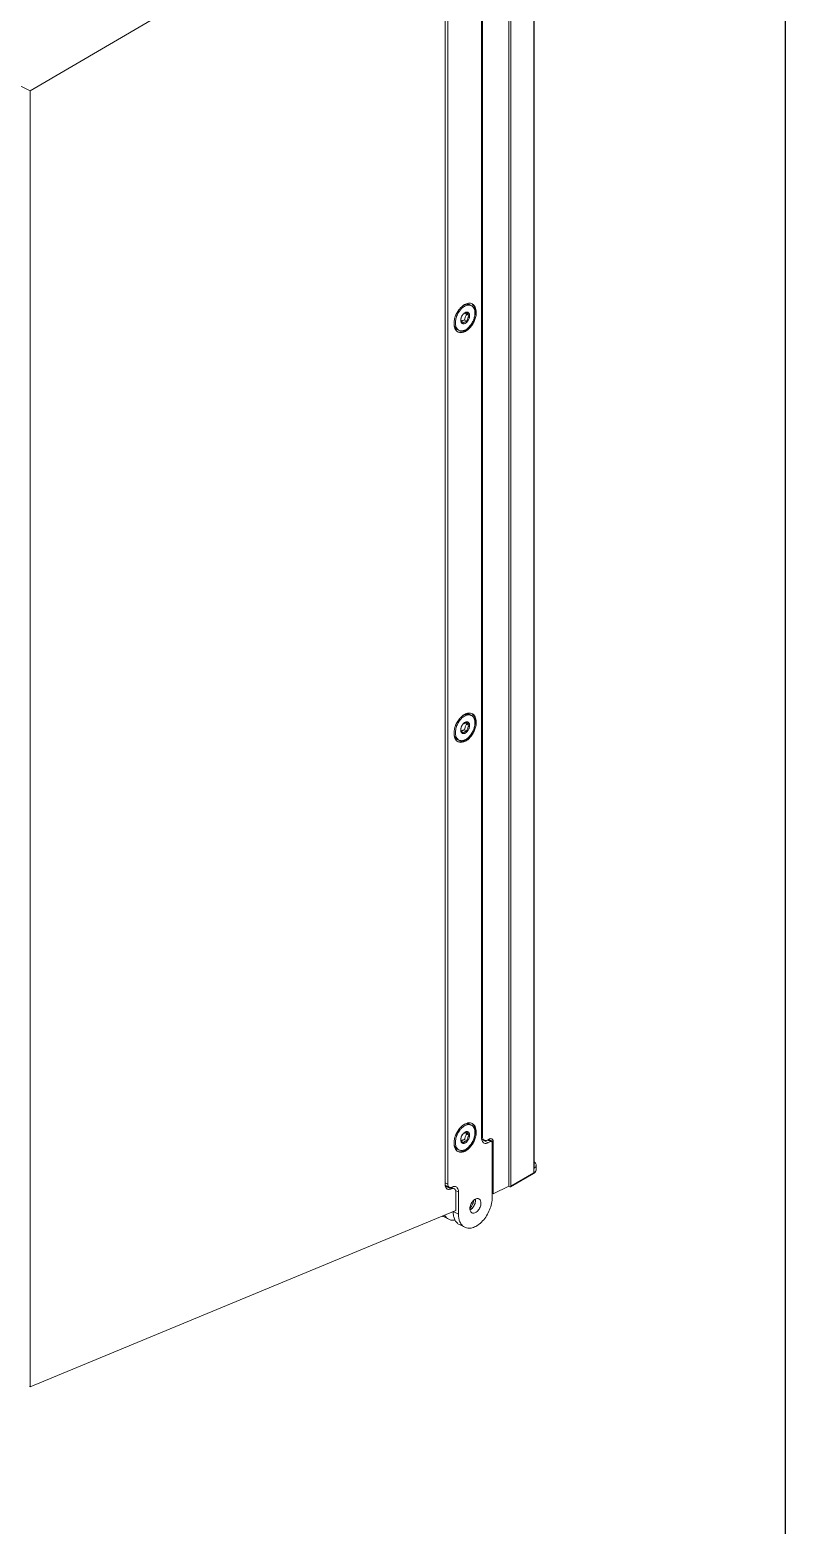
# Model space of a CAD drawing. Header units: millimetres. Extents: x 0 to 2382, y 0 to 1684.
# Drawn here: x 2082 to 2382, y 682 to 1276 of the extents above; entities that cross this region are included whole.
import ezdxf

# ---------------------------------------------------------------- set-up
doc = ezdxf.new("R2010")
doc.units = ezdxf.units.MM
doc.layers.get('0').update_dxf_attribs({"lineweight": 13})
doc.layers.add('图框', color=7, linetype='Continuous')

# ---------------------------------------------------------------- blocks, each defined once
blk = doc.blocks.new('A4-H')
at = {"layer": '图框'}
blk.add_lwpolyline([(0, 210.021), (297, 210.021), (297, 0), (0, 0)], close=True, dxfattribs=at)

msp = doc.modelspace()

# ---------------------------------------------------------------- linework, layer by layer
for p, q in [((2272.17, 1362.71), (2272.17, 817.11)), ((2272.96, 1362.67), (2272.96, 817.07)), ((2282.12, 824.18), (2282.12, 1365.73)), ((2282.25, 824.35), (2282.25, 1365.73)), ((2081.96, 1252.24), (2251.14, 1351.32)), ((2246.89, 1336.86), (2246.89, 817.68)), ((2247.95, 817.85), (2247.95, 1337.04)), ((2261.39, 1332.06), (2261.39, 836.26)), ((2261.74, 836.79), (2261.74, 1332.59)), ((2073.48, 1256.48), (2081.96, 1252.24)), ((2081.96, 737.36), (2081.96, 1252.24)), ((2257.3, 1166.96), (2256.74, 1167.24)), ((2254.63, 1161.23), (2255.58, 1160.75)), ((2255.45, 1163.37), (2256.4, 1162.89)), ((2252.38, 1157.12), (2251.82, 1157.4)), ((2257.3, 1004.14), (2256.74, 1004.43)), ((2254.63, 998.42), (2255.58, 997.94)), ((2255.45, 1000.56), (2256.4, 1000.08)), ((2252.38, 994.31), (2251.82, 994.59)), ((2255.45, 837.74), (2256.4, 837.27)), ((2257.3, 841.33), (2256.74, 841.61)), ((2252.38, 831.49), (2251.82, 831.78)), ((2254.63, 835.6), (2255.58, 835.13)), ((2261.39, 836.97), (2261.74, 836.79)), ((2262.46, 835.31), (2261.45, 835.81)), ((2261.48, 835.62), (2264.04, 834.34)), ((2264.57, 835.83), (2263.69, 835.38)), ((2264.92, 834.78), (2263.69, 835.4)), ((2263.96, 835.52), (2265.37, 834.81)), ((2264.04, 834.34), (2264.92, 834.78)), ((2265.99, 834.8), (2264.25, 835.67)), ((2265.63, 834.27), (2265.63, 812.62)), ((2265.99, 834.8), (2265.99, 814.02)), ((2281.99, 822.09), (2272.84, 816.81)), ((2282.11, 822.36), (2272.96, 817.07)), ((2282.11, 822.36), (2282.12, 824.18)), ((2283.13, 825.48), (2283.13, 823.73)), ((2246.89, 818.38), (2247.95, 817.85)), ((2248.54, 816.64), (2246.94, 817.44)), ((2246.99, 817.11), (2249.19, 816.01)), ((2250.42, 816.09), (2249.48, 816.56)), ((2252.2, 814.78), (2251, 815.38)), ((2251.14, 814.6), (2251.14, 807.46)), ((2252.2, 805.9), (2252.2, 814.78)), ((2265.63, 814.19), (2265.99, 814.02)), ((2265.99, 814.02), (2272.17, 817.11)), ((2272.6, 816.82), (2272.14, 817.05)), ((2251.14, 807.46), (2081.96, 737.36)), ((2248.3, 803.95), (2246.18, 805.01)), ((2250.08, 806.96), (2252.2, 805.9)), ((2254.67, 800.76), (2252.54, 801.82)), ((2081.96, 737.36), (2081.61, 737.54))]:
    msp.add_line(p, q)
for centre, radius, start, end in [((2259.81, 1159.68), 9.31, 141.39154, 143.42557), ((2259.5, 1159.93), 8.92, 137.74076, 141.40632), ((2258.83, 1160.28), 7.71, 136.2923, 140.41736), ((2258.53, 1160.56), 7.29, 135.97495, 136.24746), ((2252, 1164.43), 6.91, 356.31226, 359.96549), ((2257.19, 1159.83), 6.77, 177.62264, 179.98529), ((2256.72, 1159.83), 6.3, 179.98128, 183.23839), ((2257.64, 1159.81), 7.22, 175.72918, 177.62831), ((2256.73, 1160.09), 5.78, 179.9997, 180.39457), ((2255.81, 1161.15), 2.74, 177.73742, 179.9812), ((2256.75, 1161.15), 3.63, 140.26042, 141.33668), ((2259.81, 996.87), 9.31, 141.39154, 143.42557), ((2259.5, 997.12), 8.92, 137.74076, 141.40632), ((2258.83, 997.46), 7.71, 136.2923, 140.41736), ((2255.81, 998.34), 2.74, 177.73742, 179.9812), ((2258.53, 997.75), 7.29, 135.97495, 136.24746), ((2256.75, 998.34), 3.63, 140.26042, 141.33668), ((2252, 1001.62), 6.91, 356.31226, 359.96549), ((2257.19, 997.01), 6.77, 177.62264, 179.98529), ((2256.72, 997.01), 6.3, 179.98128, 183.23839), ((2257.64, 997), 7.22, 175.72918, 177.62831), ((2256.73, 997.28), 5.78, 179.9997, 180.39457), ((2259.81, 834.06), 9.31, 141.39154, 143.42557), ((2259.5, 834.3), 8.92, 137.74076, 141.40632), ((2258.83, 834.65), 7.71, 136.2923, 140.41736), ((2258.53, 834.93), 7.29, 135.97495, 136.24746), ((2256.75, 835.53), 3.63, 140.26042, 141.33668), ((2252, 838.8), 6.91, 356.31226, 359.96549), ((2257.19, 834.2), 6.77, 177.62264, 179.98529), ((2256.72, 834.2), 6.3, 179.98128, 183.23839), ((2257.64, 834.18), 7.22, 175.72918, 177.62831), ((2256.73, 834.47), 5.78, 179.9997, 180.39457), ((2255.81, 835.53), 2.74, 177.73742, 179.9812), ((2265.13, 835.21), 0.756, 54.06398, 63.43505), ((2281.14, 824.77), 2.23, 47.75802, 49.12772), ((2280.55, 827.1), 3.3, 298.22999, 302.0091), ((2282.07, 823.73), 1.06, 348.15295, 359.94787), ((2244.38, 816.47), 14.93, 326.02041, 327.41258), ((2244.23, 816.63), 15.13, 337.39091, 340.50619), ((2247.77, 808.19), 3.57, 236.55427, 243.43351), ((2250.77, 807.91), 4.74, 209.65856, 213.60051)]:
    msp.add_arc(centre, radius, start, end)
for centre, major_axis, ratio, start_param, end_param in [((1945.43, 735.62), (388.49, -5.46), 0.489238, 6.80994, 6.811635), ((2272.6, 817.25), (-0.224, 0.447), 0.611973, 2.455818, 4.0257)]:
    msp.add_ellipse(centre, major_axis=major_axis, ratio=ratio, start_param=start_param, end_param=end_param)
for points, knots in [([(2252.33, 1165.23), (2251.73, 1164.43), (2251.1, 1163.23), (2250.72, 1161.95), (2250.64, 1161.63)], [0, 0, 0, 0, 0.752958, 1, 1, 1, 1]), ([(2250.95, 1160.09), (2250.95, 1160.53), (2251.05, 1161.43), (2251.44, 1162.76), (2252.05, 1164.04), (2252.59, 1164.82), (2252.89, 1165.19)], [0, 0, 0, 0, 0.235219, 0.487047, 0.745611, 1, 1, 1, 1]), ([(2253.49, 1166.51), (2253.44, 1166.47), (2253.23, 1166.28), (2253.04, 1166.08), (2252.9, 1165.93)], [0, 0, 0, 0, 0.245797, 1, 1, 1, 1]), ([(2253.29, 1165.62), (2253.48, 1165.82), (2253.87, 1166.19), (2254.31, 1166.5), (2254.53, 1166.63)], [0, 0, 0, 0, 0.515894, 1, 1, 1, 1]), ([(2254.32, 1167.15), (2254.25, 1167.1), (2253.96, 1166.91), (2253.68, 1166.69), (2253.49, 1166.51)], [0, 0, 0, 0, 0.242792, 1, 1, 1, 1]), ([(2256.61, 1162.92), (2256.61, 1163.1), (2256.58, 1163.36), (2256.48, 1163.68), (2256.38, 1163.88), (2256.25, 1164.06), (2256.1, 1164.2), (2255.92, 1164.3), (2255.73, 1164.36), (2255.52, 1164.38), (2255.3, 1164.36), (2255.07, 1164.3), (2254.75, 1164.17), (2254.36, 1163.91), (2254.09, 1163.63), (2253.96, 1163.48)], [0, 0, 0, 0, 0.137226, 0.199628, 0.258051, 0.313111, 0.36577, 0.417313, 0.469181, 0.522765, 0.579221, 0.639363, 0.703639, 0.844529, 1, 1, 1, 1]), ([(2256.74, 1167.24), (2256.65, 1167.28), (2256.48, 1167.36), (2256.2, 1167.43), (2255.9, 1167.47), (2255.49, 1167.47), (2254.95, 1167.37), (2254.53, 1167.21), (2254.32, 1167.11), (2254.22, 1167.06), (2254.12, 1167), (2254.02, 1166.95)], [0, 0, 0, 0, 0.113344, 0.228006, 0.345221, 0.466079, 0.721726, 1, 1, 1, 1.13565, 1.13565, 1.13565, 1.13565]), ([(2256.2, 1167.87), (2256.04, 1167.85), (2255.38, 1167.73), (2254.75, 1167.43), (2254.32, 1167.15)], [0, 0, 0, 0, 0.230866, 1, 1, 1, 1]), ([(2254.53, 1166.63), (2254.76, 1166.77), (2255.24, 1167), (2255.87, 1167.16), (2256.34, 1167.19), (2256.68, 1167.16), (2257, 1167.09), (2257.21, 1167), (2257.3, 1166.96)], [0, 0, 0, 0, 0.283368, 0.540584, 0.660817, 0.776558, 0.88911, 1, 1, 1, 1]), ([(2257.64, 1167.63), (2257.42, 1167.73), (2256.95, 1167.89), (2256.45, 1167.89), (2256.2, 1167.87)], [0, 0, 0, 0, 0.486859, 1, 1, 1, 1]), ([(2257.3, 1166.96), (2257.41, 1166.9), (2257.63, 1166.77), (2257.92, 1166.51), (2258.16, 1166.2), (2258.37, 1165.83), (2258.53, 1165.42), (2258.69, 1164.81), (2258.73, 1164.32), (2258.73, 1163.98)], [0, 0, 0, 0, 0.107708, 0.217562, 0.331488, 0.451034, 0.577277, 0.710835, 1, 1, 1, 1]), ([(2257.46, 1167.71), (2257.5, 1167.68), (2257.72, 1167.54), (2257.92, 1167.35), (2258.06, 1167.18)], [0.084653, 0.084653, 0.084653, 0.084653, 0.2462895, 1, 1, 1, 1]), ([(2259.26, 1164.25), (2259.26, 1164.63), (2259.2, 1165.35), (2258.89, 1166.34), (2258.37, 1167.13), (2257.89, 1167.5), (2257.64, 1167.63)], [0, 0, 0, 0, 0.289567, 0.549664, 0.782851, 1, 1, 1, 1]), ([(2258.06, 1167.18), (2258.35, 1166.84), (2258.8, 1165.93), (2258.91, 1164.95), (2258.91, 1164.42)], [0, 0, 0, 0, 0.460828, 1, 1, 1, 1]), ([(2250.42, 1159.75), (2250.43, 1159.66), (2250.45, 1159.57), (2250.46, 1159.49), (2250.5, 1159.25), (2250.62, 1158.8), (2250.87, 1158.29), (2251.12, 1157.95), (2251.33, 1157.73), (2251.56, 1157.54), (2251.73, 1157.44), (2251.82, 1157.4)], [-0.103296, -0.103296, -0.103296, -0.103296, 0, 0, 0, 0.279234, 0.535169, 0.655904, 0.772841, 0.88711, 1, 1, 1, 1]), ([(2250.43, 1159.47), (2250.45, 1159.24), (2250.54, 1158.4), (2250.86, 1157.56), (2251.25, 1157.09)], [0, 0, 0, 0, 0.277988, 1, 1, 1, 1]), ([(2250.64, 1161.63), (2250.62, 1161.52), (2250.53, 1161.1), (2250.47, 1160.67), (2250.44, 1160.35)], [0, 0, 0, 0, 0.256132, 1, 1, 1, 1]), ([(2251.88, 1157.47), (2251.73, 1157.61), (2251.46, 1157.95), (2251.17, 1158.57), (2250.99, 1159.28), (2250.96, 1159.79), (2250.95, 1160.05)], [0, 0, 0, 0, 0.219997, 0.457821, 0.717529, 1, 1, 1, 1]), ([(2252.05, 1156.45), (2252.37, 1156.28), (2253.15, 1156.11), (2254.39, 1156.36), (2255.63, 1157.04), (2256.8, 1158.09), (2257.82, 1159.44), (2258.62, 1160.98), (2259.13, 1162.6), (2259.26, 1163.71), (2259.26, 1164.25)], [0, 0, 0, 0, 0.090494, 0.191264, 0.307352, 0.438213, 0.57954, 0.724921, 0.867307, 1, 1, 1, 1]), ([(2258.73, 1163.98), (2258.73, 1163.75), (2258.7, 1163.28), (2258.59, 1162.57), (2258.4, 1161.85), (2258.05, 1160.89), (2257.58, 1159.97), (2257, 1159.13), (2256.52, 1158.57), (2256.02, 1158.07), (2255.48, 1157.64), (2254.94, 1157.31), (2254.39, 1157.07), (2253.85, 1156.92), (2253.33, 1156.88), (2252.83, 1156.94), (2252.52, 1157.05), (2252.38, 1157.12)], [0, 0, 0, 0, 0.064756, 0.132625, 0.202911, 0.274835, 0.419955, 0.491499, 0.561172, 0.628211, 0.691982, 0.752026, 0.80812, 0.860338, 0.90911, 0.955266, 1, 1, 1, 1]), ([(2253.07, 1161.15), (2253.07, 1161.02), (2253.09, 1160.76), (2253.19, 1160.4), (2253.36, 1160.1), (2253.58, 1159.87), (2253.86, 1159.73), (2254.17, 1159.68), (2254.51, 1159.73), (2254.86, 1159.87), (2255.2, 1160.08), (2255.53, 1160.37), (2255.84, 1160.73), (2256.1, 1161.13), (2256.32, 1161.56), (2256.48, 1162.02), (2256.59, 1162.47), (2256.61, 1162.77), (2256.61, 1162.92)], [0, 0, 0, 0, 0.063432, 0.121097, 0.173353, 0.221646, 0.268442, 0.316664, 0.368797, 0.426311, 0.489599, 0.558188, 0.630979, 0.706458, 0.782875, 0.858401, 0.931288, 1, 1, 1, 1]), ([(2253.92, 1163.42), (2253.8, 1163.27), (2253.57, 1162.93), (2253.31, 1162.39), (2253.14, 1161.83), (2253.08, 1161.45), (2253.08, 1161.26)], [0, 0, 0, 0, 0.253745, 0.511129, 0.762731, 1, 1, 1, 1]), ([(2253.95, 1163.4), (2253.84, 1163.24), (2253.64, 1162.92), (2253.4, 1162.4), (2253.23, 1161.84), (2253.16, 1161.45), (2253.13, 1161.26)], [0, 0, 0, 0, 0.244691, 0.494024, 0.746612, 1, 1, 1, 1]), ([(2253.13, 1161.26), (2253.16, 1161.16), (2253.24, 1160.96), (2253.42, 1160.64), (2253.66, 1160.29), (2253.85, 1160.06), (2253.95, 1159.94)], [0, 0, 0, 0, 0.19295, 0.423862, 0.696103, 1, 1, 1, 1]), ([(2254.63, 1161.23), (2254.51, 1161.2), (2254.28, 1161.13), (2253.96, 1161.01), (2253.65, 1160.87), (2253.47, 1160.77), (2253.38, 1160.71)], [0, 0, 0, 0, 0.26949, 0.528241, 0.772467, 1, 1, 1, 1]), ([(2255.58, 1164.22), (2255.41, 1164.17), (2255.09, 1164.07), (2254.65, 1163.89), (2254.27, 1163.66), (2254.05, 1163.49), (2253.95, 1163.4)], [0, 0, 0, 0, 0.282128, 0.545391, 0.783916, 1, 1, 1, 1]), ([(2253.95, 1159.94), (2254.05, 1160.03), (2254.27, 1160.2), (2254.65, 1160.42), (2255.09, 1160.61), (2255.41, 1160.71), (2255.58, 1160.75)], [0, 0, 0, 0, 0.216084, 0.454609, 0.717871, 1, 1, 1, 1]), ([(2258.89, 1163.98), (2258.85, 1163.25), (2258.53, 1161.77), (2257.57, 1159.71), (2256.22, 1157.97), (2255.08, 1157.1), (2254.49, 1156.8)], [0, 0, 0, 0, 0.25105, 0.515764, 0.771966, 1, 1, 1, 1]), ([(2255.45, 1163.37), (2255.34, 1163.21), (2255.14, 1162.89), (2254.9, 1162.36), (2254.73, 1161.81), (2254.66, 1161.42), (2254.63, 1161.23)], [0, 0, 0, 0, 0.244691, 0.494024, 0.746612, 1, 1, 1, 1]), ([(2254.96, 1164.02), (2255.03, 1163.91), (2255.19, 1163.69), (2255.36, 1163.48), (2255.45, 1163.37)], [0, 0, 0, 0, 0.477159, 1, 1, 1, 1]), ([(2256.4, 1162.89), (2256.3, 1163.01), (2256.11, 1163.25), (2255.87, 1163.6), (2255.69, 1163.91), (2255.61, 1164.12), (2255.58, 1164.22)], [0, 0, 0, 0, 0.303897, 0.576139, 0.80705, 1, 1, 1, 1]), ([(2255.58, 1160.75), (2255.61, 1160.95), (2255.68, 1161.33), (2255.85, 1161.89), (2256.09, 1162.41), (2256.29, 1162.74), (2256.4, 1162.89)], [0, 0, 0, 0, 0.253388, 0.505976, 0.755309, 1, 1, 1, 1]), ([(2251.25, 1157.09), (2251.3, 1157.02), (2251.53, 1156.77), (2251.82, 1156.56), (2252.05, 1156.45)], [0, 0, 0, 0, 0.256693, 1, 1, 1, 1]), ([(2252.38, 1157.12), (2252.29, 1157.16), (2252.11, 1157.27), (2251.95, 1157.4), (2251.88, 1157.47)], [0, 0, 0, 0, 0.496629, 1, 1, 1, 1]), ([(2254.49, 1156.8), (2254.07, 1156.59), (2253.23, 1156.3), (2252.32, 1156.38), (2251.94, 1156.52)], [0, 0, 0, 0, 0.534579, 1, 1, 1, 1]), ([(2254.32, 1004.34), (2254.25, 1004.29), (2253.96, 1004.09), (2253.68, 1003.87), (2253.49, 1003.7)], [0, 0, 0, 0, 0.242792, 1, 1, 1, 1]), ([(2256.74, 1004.43), (2256.65, 1004.47), (2256.48, 1004.54), (2256.2, 1004.62), (2255.9, 1004.65), (2255.49, 1004.65), (2254.95, 1004.56), (2254.53, 1004.39), (2254.32, 1004.29), (2254.22, 1004.24), (2254.12, 1004.19), (2254.02, 1004.13)], [0, 0, 0, 0, 0.113344, 0.228006, 0.345221, 0.466079, 0.721726, 1, 1, 1, 1.13565, 1.13565, 1.13565, 1.13565]), ([(2256.2, 1005.05), (2256.04, 1005.04), (2255.38, 1004.92), (2254.75, 1004.62), (2254.32, 1004.34)], [0, 0, 0, 0, 0.230866, 1, 1, 1, 1]), ([(2254.53, 1003.82), (2254.76, 1003.96), (2255.24, 1004.19), (2255.87, 1004.35), (2256.34, 1004.38), (2256.68, 1004.35), (2257, 1004.27), (2257.21, 1004.19), (2257.3, 1004.14)], [0, 0, 0, 0, 0.283368, 0.540584, 0.660817, 0.776558, 0.88911, 1, 1, 1, 1]), ([(2257.64, 1004.81), (2257.42, 1004.92), (2256.95, 1005.07), (2256.45, 1005.08), (2256.2, 1005.05)], [0, 0, 0, 0, 0.486859, 1, 1, 1, 1]), ([(2257.3, 1004.14), (2257.41, 1004.09), (2257.63, 1003.95), (2257.92, 1003.7), (2258.16, 1003.38), (2258.37, 1003.02), (2258.53, 1002.61), (2258.69, 1002), (2258.73, 1001.5), (2258.73, 1001.17)], [0, 0, 0, 0, 0.107708, 0.217562, 0.331488, 0.451034, 0.577277, 0.710835, 1, 1, 1, 1]), ([(2257.46, 1004.9), (2257.5, 1004.87), (2257.72, 1004.72), (2257.92, 1004.54), (2258.06, 1004.37)], [0.084653, 0.084653, 0.084653, 0.084653, 0.2462895, 1, 1, 1, 1]), ([(2259.26, 1001.43), (2259.26, 1001.81), (2259.2, 1002.54), (2258.89, 1003.53), (2258.37, 1004.32), (2257.89, 1004.69), (2257.64, 1004.81)], [0, 0, 0, 0, 0.289567, 0.549664, 0.782851, 1, 1, 1, 1]), ([(2258.06, 1004.37), (2258.35, 1004.03), (2258.8, 1003.12), (2258.91, 1002.14), (2258.91, 1001.61)], [0, 0, 0, 0, 0.460828, 1, 1, 1, 1]), ([(2250.64, 998.82), (2250.62, 998.71), (2250.53, 998.29), (2250.47, 997.85), (2250.44, 997.53)], [0, 0, 0, 0, 0.256132, 1, 1, 1, 1]), ([(2252.33, 1002.42), (2251.73, 1001.61), (2251.1, 1000.41), (2250.72, 999.14), (2250.64, 998.82)], [0, 0, 0, 0, 0.752958, 1, 1, 1, 1]), ([(2250.95, 997.28), (2250.95, 997.71), (2251.05, 998.62), (2251.44, 999.94), (2252.05, 1001.23), (2252.59, 1002.01), (2252.89, 1002.37)], [0, 0, 0, 0, 0.235219, 0.487047, 0.745611, 1, 1, 1, 1]), ([(2252.05, 993.63), (2252.37, 993.47), (2253.15, 993.3), (2254.39, 993.54), (2255.63, 994.22), (2256.8, 995.28), (2257.82, 996.63), (2258.62, 998.17), (2259.13, 999.79), (2259.26, 1000.9), (2259.26, 1001.43)], [0, 0, 0, 0, 0.090494, 0.191264, 0.307352, 0.438213, 0.57954, 0.724921, 0.867307, 1, 1, 1, 1]), ([(2258.73, 1001.17), (2258.73, 1000.94), (2258.7, 1000.47), (2258.59, 999.76), (2258.4, 999.03), (2258.05, 998.07), (2257.58, 997.16), (2257, 996.32), (2256.52, 995.75), (2256.02, 995.25), (2255.48, 994.83), (2254.94, 994.5), (2254.39, 994.25), (2253.85, 994.11), (2253.33, 994.06), (2252.83, 994.12), (2252.52, 994.23), (2252.38, 994.31)], [0, 0, 0, 0, 0.064756, 0.132625, 0.202911, 0.274835, 0.419955, 0.491499, 0.561172, 0.628211, 0.691982, 0.752026, 0.80812, 0.860338, 0.90911, 0.955266, 1, 1, 1, 1]), ([(2253.49, 1003.7), (2253.44, 1003.65), (2253.23, 1003.47), (2253.04, 1003.27), (2252.9, 1003.11)], [0, 0, 0, 0, 0.245797, 1, 1, 1, 1]), ([(2253.07, 998.34), (2253.07, 998.21), (2253.09, 997.95), (2253.19, 997.59), (2253.36, 997.28), (2253.58, 997.06), (2253.86, 996.92), (2254.17, 996.87), (2254.51, 996.92), (2254.86, 997.05), (2255.2, 997.27), (2255.53, 997.56), (2255.84, 997.91), (2256.1, 998.32), (2256.32, 998.75), (2256.48, 999.2), (2256.59, 999.66), (2256.61, 999.96), (2256.61, 1000.11)], [0, 0, 0, 0, 0.063432, 0.121097, 0.173353, 0.221646, 0.268442, 0.316664, 0.368797, 0.426311, 0.489599, 0.558188, 0.630979, 0.706458, 0.782875, 0.858401, 0.931288, 1, 1, 1, 1]), ([(2253.92, 1000.61), (2253.8, 1000.45), (2253.57, 1000.12), (2253.31, 999.58), (2253.14, 999.02), (2253.08, 998.63), (2253.08, 998.45)], [0, 0, 0, 0, 0.253745, 0.511129, 0.762731, 1, 1, 1, 1]), ([(2253.95, 1000.59), (2253.84, 1000.43), (2253.64, 1000.11), (2253.4, 999.58), (2253.23, 999.02), (2253.16, 998.64), (2253.13, 998.45)], [0, 0, 0, 0, 0.244691, 0.494024, 0.746612, 1, 1, 1, 1]), ([(2253.13, 998.45), (2253.16, 998.35), (2253.24, 998.14), (2253.42, 997.83), (2253.66, 997.48), (2253.85, 997.25), (2253.95, 997.12)], [0, 0, 0, 0, 0.19295, 0.423862, 0.696103, 1, 1, 1, 1]), ([(2253.29, 1002.81), (2253.48, 1003.01), (2253.87, 1003.37), (2254.31, 1003.68), (2254.53, 1003.82)], [0, 0, 0, 0, 0.515894, 1, 1, 1, 1]), ([(2254.63, 998.42), (2254.51, 998.38), (2254.28, 998.31), (2253.96, 998.2), (2253.65, 998.06), (2253.47, 997.95), (2253.38, 997.9)], [0, 0, 0, 0, 0.26949, 0.528241, 0.772467, 1, 1, 1, 1]), ([(2255.58, 1001.4), (2255.41, 1001.36), (2255.09, 1001.26), (2254.65, 1001.07), (2254.27, 1000.85), (2254.05, 1000.68), (2253.95, 1000.59)], [0, 0, 0, 0, 0.282128, 0.545391, 0.783916, 1, 1, 1, 1]), ([(2256.61, 1000.11), (2256.61, 1000.29), (2256.58, 1000.55), (2256.48, 1000.87), (2256.38, 1001.07), (2256.25, 1001.25), (2256.1, 1001.38), (2255.92, 1001.49), (2255.73, 1001.55), (2255.52, 1001.57), (2255.3, 1001.55), (2255.07, 1001.49), (2254.75, 1001.36), (2254.36, 1001.09), (2254.09, 1000.82), (2253.96, 1000.66)], [0, 0, 0, 0, 0.137226, 0.199628, 0.258051, 0.313111, 0.36577, 0.417313, 0.469181, 0.522765, 0.579221, 0.639363, 0.703639, 0.844529, 1, 1, 1, 1]), ([(2258.89, 1001.17), (2258.85, 1000.44), (2258.53, 998.95), (2257.57, 996.9), (2256.22, 995.16), (2255.08, 994.29), (2254.49, 993.99)], [0, 0, 0, 0, 0.25105, 0.515764, 0.771966, 1, 1, 1, 1]), ([(2255.45, 1000.56), (2255.34, 1000.4), (2255.14, 1000.07), (2254.9, 999.55), (2254.73, 998.99), (2254.66, 998.61), (2254.63, 998.42)], [0, 0, 0, 0, 0.244691, 0.494024, 0.746612, 1, 1, 1, 1]), ([(2254.96, 1001.2), (2255.03, 1001.09), (2255.19, 1000.88), (2255.36, 1000.66), (2255.45, 1000.56)], [0, 0, 0, 0, 0.477159, 1, 1, 1, 1]), ([(2256.4, 1000.08), (2256.3, 1000.2), (2256.11, 1000.44), (2255.87, 1000.78), (2255.69, 1001.1), (2255.61, 1001.31), (2255.58, 1001.4)], [0, 0, 0, 0, 0.303897, 0.576139, 0.80705, 1, 1, 1, 1]), ([(2255.58, 997.94), (2255.61, 998.13), (2255.68, 998.52), (2255.85, 999.08), (2256.09, 999.6), (2256.29, 999.92), (2256.4, 1000.08)], [0, 0, 0, 0, 0.253388, 0.505976, 0.755309, 1, 1, 1, 1]), ([(2250.42, 996.94), (2250.43, 996.85), (2250.45, 996.76), (2250.46, 996.67), (2250.5, 996.44), (2250.62, 995.99), (2250.87, 995.48), (2251.12, 995.14), (2251.33, 994.92), (2251.56, 994.73), (2251.73, 994.63), (2251.82, 994.59)], [-0.103296, -0.103296, -0.103296, -0.103296, 0, 0, 0, 0.279234, 0.535169, 0.655904, 0.772841, 0.88711, 1, 1, 1, 1]), ([(2250.43, 996.66), (2250.45, 996.42), (2250.54, 995.59), (2250.86, 994.75), (2251.25, 994.28)], [0, 0, 0, 0, 0.277988, 1, 1, 1, 1]), ([(2251.88, 994.66), (2251.73, 994.8), (2251.46, 995.14), (2251.17, 995.75), (2250.99, 996.47), (2250.96, 996.98), (2250.95, 997.24)], [0, 0, 0, 0, 0.219997, 0.457821, 0.717529, 1, 1, 1, 1]), ([(2251.25, 994.28), (2251.3, 994.21), (2251.53, 993.96), (2251.82, 993.75), (2252.05, 993.63)], [0, 0, 0, 0, 0.256693, 1, 1, 1, 1]), ([(2252.38, 994.31), (2252.29, 994.35), (2252.11, 994.46), (2251.95, 994.59), (2251.88, 994.66)], [0, 0, 0, 0, 0.496629, 1, 1, 1, 1]), ([(2254.49, 993.99), (2254.07, 993.78), (2253.23, 993.49), (2252.32, 993.57), (2251.94, 993.71), (2251.92, 993.71), (2251.9, 993.72), (2251.88, 993.73)], [0, 0, 0, 0, 0.534579, 1, 1, 1, 1.025336, 1.025336, 1.025336, 1.025336]), ([(2253.95, 997.12), (2254.05, 997.21), (2254.27, 997.39), (2254.65, 997.61), (2255.09, 997.8), (2255.41, 997.89), (2255.58, 997.94)], [0, 0, 0, 0, 0.216084, 0.454609, 0.717871, 1, 1, 1, 1]), ([(2252.33, 839.6), (2251.73, 838.8), (2251.1, 837.6), (2250.72, 836.32), (2250.64, 836)], [0, 0, 0, 0, 0.752958, 1, 1, 1, 1]), ([(2250.95, 834.47), (2250.95, 834.9), (2251.05, 835.8), (2251.44, 837.13), (2252.05, 838.41), (2252.59, 839.2), (2252.89, 839.56)], [0, 0, 0, 0, 0.235219, 0.487047, 0.745611, 1, 1, 1, 1]), ([(2252.05, 830.82), (2252.37, 830.66), (2253.15, 830.48), (2254.39, 830.73), (2255.63, 831.41), (2256.8, 832.46), (2257.82, 833.81), (2258.62, 835.36), (2259.13, 836.98), (2259.26, 838.09), (2259.26, 838.62)], [0, 0, 0, 0, 0.090494, 0.191264, 0.307352, 0.438213, 0.57954, 0.724921, 0.867307, 1, 1, 1, 1]), ([(2258.73, 838.36), (2258.73, 838.13), (2258.7, 837.66), (2258.59, 836.94), (2258.4, 836.22), (2258.05, 835.26), (2257.58, 834.34), (2257, 833.51), (2256.52, 832.94), (2256.02, 832.44), (2255.48, 832.02), (2254.94, 831.68), (2254.39, 831.44), (2253.85, 831.29), (2253.33, 831.25), (2252.83, 831.31), (2252.52, 831.42), (2252.38, 831.49)], [0, 0, 0, 0, 0.064756, 0.132625, 0.202911, 0.274835, 0.419955, 0.491499, 0.561172, 0.628211, 0.691982, 0.752026, 0.80812, 0.860338, 0.90911, 0.955266, 1, 1, 1, 1]), ([(2253.49, 840.89), (2253.44, 840.84), (2253.23, 840.65), (2253.04, 840.46), (2252.9, 840.3)], [0, 0, 0, 0, 0.245797, 1, 1, 1, 1]), ([(2253.92, 837.8), (2253.8, 837.64), (2253.57, 837.31), (2253.31, 836.77), (2253.14, 836.2), (2253.08, 835.82), (2253.08, 835.64)], [0, 0, 0, 0, 0.253745, 0.511129, 0.762731, 1, 1, 1, 1]), ([(2253.95, 837.77), (2253.84, 837.62), (2253.64, 837.29), (2253.4, 836.77), (2253.23, 836.21), (2253.16, 835.83), (2253.13, 835.63)], [0, 0, 0, 0, 0.244691, 0.494024, 0.746612, 1, 1, 1, 1]), ([(2253.29, 840), (2253.48, 840.2), (2253.87, 840.56), (2254.31, 840.87), (2254.53, 841)], [0, 0, 0, 0, 0.515894, 1, 1, 1, 1]), ([(2254.32, 841.52), (2254.25, 841.48), (2253.96, 841.28), (2253.68, 841.06), (2253.49, 840.89)], [0, 0, 0, 0, 0.242792, 1, 1, 1, 1]), ([(2255.58, 838.59), (2255.41, 838.54), (2255.09, 838.45), (2254.65, 838.26), (2254.27, 838.04), (2254.05, 837.86), (2253.95, 837.77)], [0, 0, 0, 0, 0.282128, 0.545391, 0.783916, 1, 1, 1, 1]), ([(2256.61, 837.3), (2256.61, 837.47), (2256.58, 837.73), (2256.48, 838.05), (2256.38, 838.26), (2256.25, 838.43), (2256.1, 838.57), (2255.92, 838.67), (2255.73, 838.74), (2255.52, 838.76), (2255.3, 838.74), (2255.07, 838.68), (2254.75, 838.54), (2254.36, 838.28), (2254.09, 838), (2253.96, 837.85)], [0, 0, 0, 0, 0.137226, 0.199628, 0.258051, 0.313111, 0.36577, 0.417313, 0.469181, 0.522765, 0.579221, 0.639363, 0.703639, 0.844529, 1, 1, 1, 1]), ([(2256.74, 841.61), (2256.65, 841.66), (2256.48, 841.73), (2256.2, 841.8), (2255.9, 841.84), (2255.49, 841.84), (2254.95, 841.75), (2254.53, 841.58), (2254.32, 841.48), (2254.22, 841.43), (2254.12, 841.38), (2254.02, 841.32)], [0, 0, 0, 0, 0.113344, 0.228006, 0.345221, 0.466079, 0.721726, 1, 1, 1, 1.13565, 1.13565, 1.13565, 1.13565]), ([(2256.2, 842.24), (2256.04, 842.22), (2255.38, 842.1), (2254.75, 841.8), (2254.32, 841.52)], [0, 0, 0, 0, 0.230866, 1, 1, 1, 1]), ([(2258.89, 838.36), (2258.85, 837.63), (2258.53, 836.14), (2257.57, 834.09), (2256.22, 832.35), (2255.08, 831.47), (2254.49, 831.18)], [0, 0, 0, 0, 0.25105, 0.515764, 0.771966, 1, 1, 1, 1]), ([(2254.53, 841), (2254.76, 841.14), (2255.24, 841.38), (2255.87, 841.54), (2256.34, 841.56), (2256.68, 841.54), (2257, 841.46), (2257.21, 841.38), (2257.3, 841.33)], [0, 0, 0, 0, 0.283368, 0.540584, 0.660817, 0.776558, 0.88911, 1, 1, 1, 1]), ([(2255.45, 837.74), (2255.34, 837.59), (2255.14, 837.26), (2254.9, 836.74), (2254.73, 836.18), (2254.66, 835.8), (2254.63, 835.6)], [0, 0, 0, 0, 0.244691, 0.494024, 0.746612, 1, 1, 1, 1]), ([(2254.96, 838.39), (2255.03, 838.28), (2255.19, 838.06), (2255.36, 837.85), (2255.45, 837.74)], [0, 0, 0, 0, 0.477159, 1, 1, 1, 1]), ([(2256.4, 837.27), (2256.3, 837.39), (2256.11, 837.62), (2255.87, 837.97), (2255.69, 838.29), (2255.61, 838.5), (2255.58, 838.59)], [0, 0, 0, 0, 0.303897, 0.576139, 0.80705, 1, 1, 1, 1]), ([(2257.64, 842), (2257.42, 842.11), (2256.95, 842.26), (2256.45, 842.27), (2256.2, 842.24)], [0, 0, 0, 0, 0.486859, 1, 1, 1, 1]), ([(2257.3, 841.33), (2257.41, 841.28), (2257.63, 841.14), (2257.92, 840.88), (2258.16, 840.57), (2258.37, 840.21), (2258.53, 839.8), (2258.69, 839.18), (2258.73, 838.69), (2258.73, 838.36)], [0, 0, 0, 0, 0.107708, 0.217562, 0.331488, 0.451034, 0.577277, 0.710835, 1, 1, 1, 1]), ([(2257.46, 842.08), (2257.5, 842.06), (2257.72, 841.91), (2257.92, 841.73), (2258.06, 841.56)], [0.084653, 0.084653, 0.084653, 0.084653, 0.2462895, 1, 1, 1, 1]), ([(2259.26, 838.62), (2259.26, 839), (2259.2, 839.73), (2258.89, 840.72), (2258.37, 841.51), (2257.89, 841.87), (2257.64, 842)], [0, 0, 0, 0, 0.289567, 0.549664, 0.782851, 1, 1, 1, 1]), ([(2258.06, 841.56), (2258.35, 841.21), (2258.8, 840.31), (2258.91, 839.32), (2258.91, 838.8)], [0, 0, 0, 0, 0.460828, 1, 1, 1, 1]), ([(2250.42, 834.12), (2250.43, 834.03), (2250.45, 833.95), (2250.46, 833.86), (2250.5, 833.62), (2250.62, 833.18), (2250.87, 832.67), (2251.12, 832.32), (2251.33, 832.1), (2251.56, 831.92), (2251.73, 831.82), (2251.82, 831.78)], [-0.103296, -0.103296, -0.103296, -0.103296, 0, 0, 0, 0.279234, 0.535169, 0.655904, 0.772841, 0.88711, 1, 1, 1, 1]), ([(2250.43, 833.84), (2250.45, 833.61), (2250.54, 832.77), (2250.86, 831.94), (2251.25, 831.47)], [0, 0, 0, 0, 0.277988, 1, 1, 1, 1]), ([(2250.64, 836), (2250.62, 835.9), (2250.53, 835.47), (2250.47, 835.04), (2250.44, 834.72)], [0, 0, 0, 0, 0.256132, 1, 1, 1, 1]), ([(2251.88, 831.85), (2251.73, 831.99), (2251.46, 832.33), (2251.17, 832.94), (2250.99, 833.65), (2250.96, 834.16), (2250.95, 834.43)], [0, 0, 0, 0, 0.219997, 0.457821, 0.717529, 1, 1, 1, 1]), ([(2252.38, 831.49), (2252.29, 831.54), (2252.11, 831.64), (2251.95, 831.78), (2251.88, 831.85)], [0, 0, 0, 0, 0.496629, 1, 1, 1, 1]), ([(2253.07, 835.53), (2253.07, 835.39), (2253.09, 835.13), (2253.19, 834.77), (2253.36, 834.47), (2253.58, 834.24), (2253.86, 834.1), (2254.17, 834.06), (2254.51, 834.11), (2254.86, 834.24), (2255.2, 834.46), (2255.53, 834.75), (2255.84, 835.1), (2256.1, 835.5), (2256.32, 835.94), (2256.48, 836.39), (2256.59, 836.85), (2256.61, 837.15), (2256.61, 837.3)], [0, 0, 0, 0, 0.063432, 0.121097, 0.173353, 0.221646, 0.268442, 0.316664, 0.368797, 0.426311, 0.489599, 0.558188, 0.630979, 0.706458, 0.782875, 0.858401, 0.931288, 1, 1, 1, 1]), ([(2253.13, 835.63), (2253.16, 835.54), (2253.24, 835.33), (2253.42, 835.01), (2253.66, 834.67), (2253.85, 834.43), (2253.95, 834.31)], [0, 0, 0, 0, 0.19295, 0.423862, 0.696103, 1, 1, 1, 1]), ([(2254.63, 835.6), (2254.51, 835.57), (2254.28, 835.5), (2253.96, 835.38), (2253.65, 835.25), (2253.47, 835.14), (2253.38, 835.08)], [0, 0, 0, 0, 0.26949, 0.528241, 0.772467, 1, 1, 1, 1]), ([(2253.95, 834.31), (2254.05, 834.4), (2254.27, 834.57), (2254.65, 834.8), (2255.09, 834.98), (2255.41, 835.08), (2255.58, 835.13)], [0, 0, 0, 0, 0.216084, 0.454609, 0.717871, 1, 1, 1, 1]), ([(2255.58, 835.13), (2255.61, 835.32), (2255.68, 835.7), (2255.85, 836.26), (2256.09, 836.79), (2256.29, 837.11), (2256.4, 837.27)], [0, 0, 0, 0, 0.253388, 0.505976, 0.755309, 1, 1, 1, 1]), ([(2261.39, 836.26), (2261.39, 836.13), (2261.41, 835.66), (2261.53, 835.19), (2261.7, 834.89)], [0, 0, 0, 0, 0.273203, 1, 1, 1, 1]), ([(2261.7, 834.89), (2261.72, 834.86), (2261.77, 834.76), (2261.84, 834.67), (2261.9, 834.6)], [0, 0, 0, 0, 0.25597, 1, 1, 1, 1]), ([(2261.79, 836.31), (2261.78, 836.35), (2261.75, 836.51), (2261.74, 836.67), (2261.74, 836.79)], [0, 0, 0, 0, 0.241689, 1, 1, 1, 1]), ([(2262.46, 835.31), (2262.29, 835.39), (2261.97, 835.69), (2261.83, 836.09), (2261.79, 836.31)], [0, 0, 0, 0, 0.464075, 1, 1, 1, 1]), ([(2261.9, 834.6), (2261.93, 834.56), (2262.07, 834.42), (2262.23, 834.3), (2262.36, 834.23)], [0, 0, 0, 0, 0.25621, 1, 1, 1, 1]), ([(2262.36, 834.23), (2262.6, 834.11), (2263.2, 834.01), (2263.76, 834.2), (2264.04, 834.34)], [0, 0, 0, 0, 0.463653, 1, 1, 1, 1]), ([(2263.69, 835.38), (2263.48, 835.28), (2263.07, 835.14), (2262.63, 835.22), (2262.46, 835.31)], [0, 0, 0, 0, 0.536127, 1, 1, 1, 1]), ([(2265.47, 835.88), (2265.34, 835.95), (2265.02, 836), (2264.72, 835.9), (2264.57, 835.83)], [0, 0, 0, 0, 0.463873, 1, 1, 1, 1]), ([(2264.92, 834.78), (2265, 834.82), (2265.15, 834.87), (2265.31, 834.84), (2265.37, 834.81)], [0, 0, 0, 0, 0.53512, 1, 1, 1, 1]), ([(2265.37, 834.81), (2265.46, 834.77), (2265.6, 834.6), (2265.63, 834.38), (2265.63, 834.27)], [0, 0, 0, 0, 0.44878, 1, 1, 1, 1]), ([(2265.88, 835.41), (2265.86, 835.46), (2265.79, 835.61), (2265.67, 835.74), (2265.57, 835.82)], [0, 0, 0, 0, 0.267231, 1, 1, 1, 1]), ([(2265.99, 834.8), (2265.99, 834.86), (2265.98, 835.06), (2265.93, 835.27), (2265.88, 835.41)], [0, 0, 0, 0, 0.267399, 1, 1, 1, 1]), ([(2251.25, 831.47), (2251.3, 831.4), (2251.53, 831.14), (2251.82, 830.94), (2252.05, 830.82)], [0, 0, 0, 0, 0.256693, 1, 1, 1, 1]), ([(2254.49, 831.18), (2254.07, 830.97), (2253.23, 830.68), (2252.32, 830.75), (2251.94, 830.89), (2251.92, 830.9), (2251.9, 830.91), (2251.88, 830.92)], [0, 0, 0, 0, 0.534579, 1, 1, 1, 1.025336, 1.025336, 1.025336, 1.025336]), ([(2282.65, 826.42), (2282.79, 826.29), (2283.03, 826.01), (2283.13, 825.64), (2283.13, 825.48)], [0, 0, 0, 0, 0.538828, 1, 1, 1, 1]), ([(2281.99, 822.09), (2282.3, 822.28), (2282.74, 822.62), (2283.08, 823.24), (2283.13, 823.57), (2283.13, 823.74)], [0, 0, 0, 0, 0.523731, 0.765149, 1, 1, 1, 1]), ([(2281.99, 822.09), (2282.03, 822.12), (2282.09, 822.2), (2282.11, 822.3), (2282.11, 822.36)], [0, 0, 0, 0, 0.455913, 1, 1, 1, 1]), ([(2282.11, 822.36), (2282.36, 822.5), (2282.79, 822.81), (2283.06, 823.29), (2283.11, 823.52)], [0, 0, 0, 0, 0.554632, 1, 1, 1, 1]), ([(2282.12, 824.19), (2282.14, 824.2), (2282.2, 824.23), (2282.25, 824.3), (2282.25, 824.35)], [0, 0, 0, 0, 0.305162, 1, 1, 1, 1]), ([(2282.59, 824.5), (2282.57, 824.48), (2282.48, 824.41), (2282.38, 824.34), (2282.31, 824.3)], [0, 0, 0, 0, 0.241357, 1, 1, 1, 1]), ([(2283.01, 824.99), (2282.98, 824.94), (2282.87, 824.76), (2282.72, 824.61), (2282.59, 824.5)], [0, 0, 0, 0, 0.23164, 1, 1, 1, 1]), ([(2283.13, 825.48), (2283.13, 825.44), (2283.12, 825.27), (2283.07, 825.1), (2283.01, 824.99)], [0, 0, 0, 0, 0.243939, 1, 1, 1, 1]), ([(2246.89, 817.68), (2246.89, 817.48), (2246.93, 817.1), (2247.09, 816.59), (2247.36, 816.18), (2247.61, 815.98), (2247.74, 815.92)], [0, 0, 0, 0, 0.289271, 0.549734, 0.782997, 1, 1, 1, 1]), ([(2247.74, 815.92), (2247.88, 815.85), (2248.21, 815.76), (2248.55, 815.79), (2248.72, 815.84)], [0, 0, 0, 0, 0.479099, 1, 1, 1, 1]), ([(2248.54, 816.64), (2248.45, 816.68), (2248.27, 816.81), (2248.09, 817.1), (2247.98, 817.46), (2247.95, 817.72), (2247.95, 817.85)], [0, 0, 0, 0, 0.217003, 0.450266, 0.710729, 1, 1, 1, 1]), ([(2249.54, 816.7), (2249.38, 816.62), (2249.04, 816.51), (2248.68, 816.56), (2248.54, 816.64)], [0, 0, 0, 0, 0.536127, 1, 1, 1, 1]), ([(2248.72, 815.84), (2248.76, 815.84), (2248.92, 815.89), (2249.08, 815.95), (2249.19, 816.01)], [0, 0, 0, 0, 0.241116, 1, 1, 1, 1]), ([(2249.19, 816.01), (2249.25, 816.04), (2249.49, 816.15), (2249.75, 816.2), (2249.94, 816.2)], [0, 0, 0, 0, 0.268746, 1, 1, 1, 1]), ([(2250.18, 816.92), (2250.13, 816.91), (2249.91, 816.86), (2249.7, 816.78), (2249.54, 816.7)], [0, 0, 0, 0, 0.239333, 1, 1, 1, 1]), ([(2249.94, 816.2), (2249.98, 816.2), (2250.15, 816.19), (2250.31, 816.14), (2250.42, 816.09)], [0, 0, 0, 0, 0.258121, 1, 1, 1, 1]), ([(2251.22, 816.81), (2251.07, 816.88), (2250.72, 816.98), (2250.36, 816.96), (2250.18, 816.92)], [0, 0, 0, 0, 0.481923, 1, 1, 1, 1]), ([(2250.42, 816.09), (2250.53, 816.03), (2250.75, 815.87), (2250.97, 815.52), (2251.11, 815.09), (2251.14, 814.77), (2251.14, 814.6)], [0, 0, 0, 0, 0.217003, 0.450266, 0.710729, 1, 1, 1, 1]), ([(2252.07, 815.72), (2251.99, 815.96), (2251.79, 816.39), (2251.42, 816.71), (2251.22, 816.81)], [0, 0, 0, 0, 0.527415, 1, 1, 1, 1]), ([(2252.2, 814.78), (2252.2, 814.86), (2252.19, 815.18), (2252.13, 815.5), (2252.07, 815.72)], [0, 0, 0, 0, 0.263556, 1, 1, 1, 1]), ([(2265.63, 812.62), (2265.63, 811.81), (2265.43, 810.12), (2264.65, 807.66), (2263.45, 805.31), (2261.9, 803.26), (2260.12, 801.66), (2258.23, 800.62), (2256.61, 800.31), (2255.44, 800.45), (2254.91, 800.64), (2254.67, 800.76)], [0, 0, 0, 0, 0.132625, 0.274887, 0.420194, 0.561445, 0.692245, 0.808272, 0.90899, 0.955206, 1, 1, 1, 1]), ([(2260.3, 812.03), (2260.14, 812.11), (2259.75, 812.2), (2259.14, 812.08), (2258.52, 811.74), (2257.73, 811.02), (2256.99, 809.83), (2256.72, 808.71), (2256.72, 808.16)], [0, 0, 0, 0, 0.090707, 0.191727, 0.308086, 0.439252, 0.725495, 1, 1, 1, 1]), ([(2256.72, 808.16), (2256.72, 807.98), (2256.75, 807.62), (2256.91, 807.13), (2257.16, 806.73), (2257.4, 806.55), (2257.53, 806.49)], [0, 0, 0, 0, 0.289249, 0.549695, 0.782953, 1, 1, 1, 1]), ([(2257.64, 808.27), (2257.57, 808.2), (2257.32, 807.97), (2257.04, 807.76), (2256.81, 807.65)], [0, 0, 0, 0, 0.264645, 1, 1, 1, 1]), ([(2258.2, 810.81), (2257.94, 810.19), (2257.54, 809.39), (2257.08, 808.62), (2256.96, 808.44)], [0, 0, 0, 0, 0.750744, 1, 1, 1, 1]), ([(2257.53, 806.49), (2257.69, 806.41), (2258.08, 806.32), (2258.69, 806.44), (2259.31, 806.78), (2260.1, 807.5), (2260.84, 808.69), (2261.11, 809.81), (2261.11, 810.36)], [0, 0, 0, 0, 0.090707, 0.191727, 0.308086, 0.439252, 0.725495, 1, 1, 1, 1]), ([(2258.98, 811.42), (2258.98, 810.85), (2258.7, 809.69), (2258.05, 808.69), (2257.64, 808.27)], [0, 0, 0, 0, 0.491221, 1, 1, 1, 1]), ([(2258.93, 811.96), (2258.94, 811.92), (2258.97, 811.74), (2258.98, 811.55), (2258.98, 811.42)], [0, 0, 0, 0, 0.241686, 1, 1, 1, 1]), ([(2261.11, 810.36), (2261.11, 810.54), (2261.08, 810.9), (2260.92, 811.39), (2260.67, 811.79), (2260.43, 811.97), (2260.3, 812.03)], [0, 0, 0, 0, 0.289249, 0.549695, 0.782953, 1, 1, 1, 1]), ([(2248.3, 803.95), (2248.01, 804.09), (2247.45, 804.48), (2247.01, 805), (2246.82, 805.29)], [0, 0, 0, 0, 0.489097, 1, 1, 1, 1]), ([(2250.82, 803.63), (2250.38, 803.55), (2249.51, 803.51), (2248.67, 803.76), (2248.3, 803.95)], [0, 0, 0, 0, 0.516553, 1, 1, 1, 1]), ([(2250.08, 806.96), (2250.08, 806.38), (2250.17, 805.28), (2250.64, 803.78), (2251.42, 802.58), (2252.16, 802.02), (2252.54, 801.82)], [0, 0, 0, 0, 0.289652, 0.549641, 0.782841, 1, 1, 1, 1]), ([(2253.18, 802.1), (2253.02, 802.35), (2252.39, 803.52), (2252.2, 804.88), (2252.2, 805.9)], [0, 0, 0, 0, 0.226118, 1, 1, 1, 1]), ([(2254.67, 800.76), (2254.37, 800.91), (2253.81, 801.3), (2253.37, 801.82), (2253.18, 802.1)], [0, 0, 0, 0, 0.489097, 1, 1, 1, 1])]:
    msp.add_open_spline(points, degree=3, knots=knots)

# ---------------------------------------------------------------- block references
at = {"layer": '图框', "xscale": 8.02041236151855, "yscale": 8.02041236151855, "zscale": 8.02041236151855}
msp.add_blockref('A4-H', (0, 0), dxfattribs=at)

doc.saveas('drawing.dxf')
